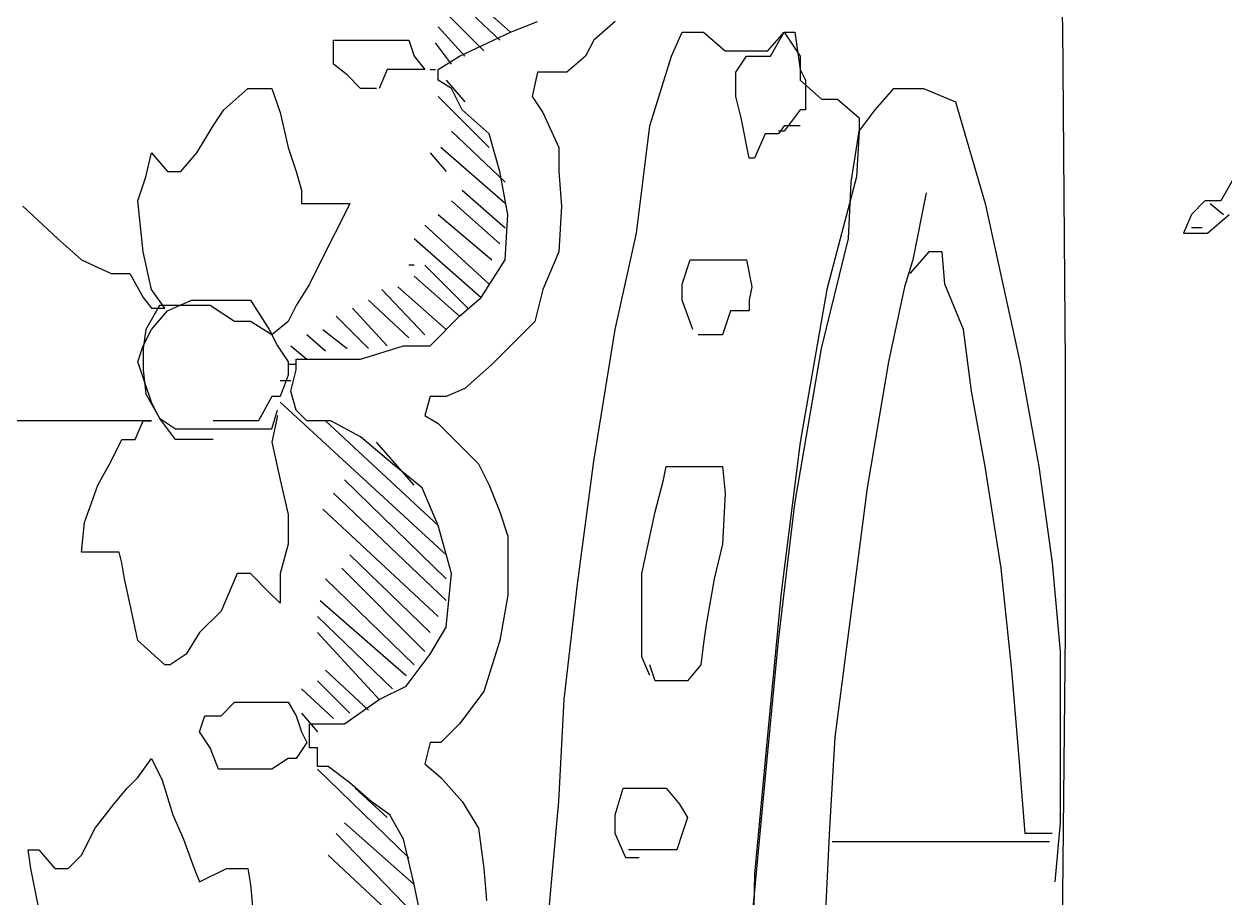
# Model space of a CAD drawing. Extents: x 730354 to 731930, y 4378581 to 4379608.
# Drawn here: x 730381.105 to 730385.585, y 4379442.97 to 4379446.23 of the extents above; entities that cross this region are included whole.
import ezdxf

# ---------------------------------------------------------------- set-up
doc = ezdxf.new("R2010")
doc.units = 0
doc.header["$MEASUREMENT"] = 0
doc.layers.get('0').update_dxf_attribs({"linetype": 'CONTINUOUS'})

msp = doc.modelspace()

# ---------------------------------------------------------------- linework, layer by layer
at = {"color": 7, "linetype": 'CONTINUOUS'}
for p, q in [((730384.98, 4379446.22), (730384.95, 4379447.31)), ((730384.98, 4379446.22), (730384.95, 4379447.31)), ((730382.92, 4379446.2), (730382.74, 4379446.36)), ((730382.92, 4379446.2), (730382.74, 4379446.36)), ((730382.71, 4379446.33), (730382.88, 4379446.17)), ((730382.71, 4379446.33), (730382.88, 4379446.17)), ((730382.82, 4379446.13), (730382.68, 4379446.27)), ((730382.82, 4379446.13), (730382.68, 4379446.27)), ((730382.92, 4379446.2), (730383.02, 4379446.24)), ((730382.92, 4379446.2), (730383.02, 4379446.24)), ((730383.31, 4379446.24), (730383.23, 4379446.17)), ((730383.31, 4379446.24), (730383.23, 4379446.17)), ((730382.65, 4379446.22), (730382.75, 4379446.11)), ((730382.65, 4379446.22), (730382.75, 4379446.11)), ((730382.73, 4379446.11), (730382.92, 4379446.2)), ((730382.73, 4379446.11), (730382.92, 4379446.2)), ((730383.52, 4379446.11), (730383.56, 4379446.2)), ((730383.52, 4379446.11), (730383.56, 4379446.2)), ((730383.56, 4379446.2), (730383.59, 4379446.2)), ((730383.56, 4379446.2), (730383.59, 4379446.2)), ((730383.59, 4379446.2), (730383.64, 4379446.2)), ((730383.59, 4379446.2), (730383.64, 4379446.2)), ((730383.64, 4379446.2), (730383.72, 4379446.13)), ((730383.64, 4379446.2), (730383.72, 4379446.13)), ((730383.88, 4379446.13), (730383.94, 4379446.2)), ((730383.88, 4379446.13), (730383.94, 4379446.2)), ((730383.89, 4379446.11), (730383.94, 4379446.2)), ((730383.89, 4379446.11), (730383.94, 4379446.2)), ((730383.94, 4379446.2), (730384, 4379446.11)), ((730383.94, 4379446.2), (730383.98, 4379446.2)), ((730383.94, 4379446.2), (730384, 4379446.11)), ((730383.94, 4379446.2), (730383.98, 4379446.2)), ((730383.98, 4379446.2), (730384, 4379446.06)), ((730383.98, 4379446.2), (730384, 4379446.06)), ((730384.99, 4379444.96), (730384.98, 4379446.22)), ((730384.99, 4379444.96), (730384.98, 4379446.22)), ((730382.26, 4379446.08), (730382.26, 4379446.17)), ((730382.26, 4379446.17), (730382.3, 4379446.17)), ((730382.26, 4379446.08), (730382.26, 4379446.17)), ((730382.26, 4379446.17), (730382.3, 4379446.17)), ((730382.3, 4379446.17), (730382.36, 4379446.17)), ((730382.3, 4379446.17), (730382.36, 4379446.17)), ((730382.36, 4379446.17), (730382.42, 4379446.17)), ((730382.36, 4379446.17), (730382.42, 4379446.17)), ((730382.42, 4379446.17), (730382.48, 4379446.17)), ((730382.42, 4379446.17), (730382.48, 4379446.17)), ((730382.48, 4379446.17), (730382.54, 4379446.17)), ((730382.48, 4379446.17), (730382.54, 4379446.17)), ((730382.54, 4379446.17), (730382.56, 4379446.11)), ((730382.54, 4379446.17), (730382.56, 4379446.11)), ((730382.7, 4379446.08), (730382.64, 4379446.16)), ((730382.7, 4379446.08), (730382.64, 4379446.16)), ((730383.23, 4379446.17), (730383.2, 4379446.11)), ((730383.23, 4379446.17), (730383.2, 4379446.11)), ((730382.56, 4379446.11), (730382.6, 4379446.06)), ((730382.56, 4379446.11), (730382.6, 4379446.06)), ((730382.65, 4379446.06), (730382.73, 4379446.11)), ((730382.65, 4379446.06), (730382.73, 4379446.11)), ((730383.2, 4379446.11), (730383.13, 4379446.05)), ((730383.2, 4379446.11), (730383.13, 4379446.05)), ((730383.44, 4379445.85), (730383.52, 4379446.11)), ((730383.44, 4379445.85), (730383.52, 4379446.11)), ((730383.72, 4379446.13), (730383.76, 4379446.13)), ((730383.72, 4379446.13), (730383.76, 4379446.13)), ((730383.76, 4379446.13), (730383.83, 4379446.13)), ((730383.76, 4379446.13), (730383.83, 4379446.13)), ((730383.76, 4379446.05), (730383.8, 4379446.11)), ((730383.76, 4379446.05), (730383.8, 4379446.11)), ((730383.8, 4379446.11), (730383.84, 4379446.11)), ((730383.8, 4379446.11), (730383.84, 4379446.11)), ((730383.83, 4379446.13), (730383.88, 4379446.13)), ((730383.83, 4379446.13), (730383.88, 4379446.13)), ((730383.84, 4379446.11), (730383.89, 4379446.11)), ((730383.84, 4379446.11), (730383.89, 4379446.11)), ((730384, 4379446.11), (730384, 4379446.02)), ((730384, 4379446.11), (730384, 4379446.02)), ((730382.31, 4379446.04), (730382.26, 4379446.08)), ((730382.31, 4379446.04), (730382.26, 4379446.08)), ((730382.46, 4379446.06), (730382.43, 4379445.99)), ((730382.46, 4379446.06), (730382.43, 4379445.99)), ((730382.53, 4379446.06), (730382.46, 4379446.06)), ((730382.53, 4379446.06), (730382.46, 4379446.06)), ((730382.56, 4379446.06), (730382.53, 4379446.06)), ((730382.56, 4379446.06), (730382.53, 4379446.06)), ((730382.6, 4379446.06), (730382.56, 4379446.06)), ((730382.6, 4379446.06), (730382.56, 4379446.06)), ((730382.62, 4379446.06), (730382.64, 4379446.06)), ((730382.62, 4379446.06), (730382.64, 4379446.06)), ((730382.65, 4379446.02), (730382.65, 4379446.06)), ((730382.65, 4379446.02), (730382.65, 4379446.06)), ((730383.02, 4379446.05), (730383, 4379445.96)), ((730383.02, 4379446.05), (730383, 4379445.96)), ((730383.06, 4379446.05), (730383.02, 4379446.05)), ((730383.06, 4379446.05), (730383.02, 4379446.05)), ((730383.13, 4379446.05), (730383.06, 4379446.05)), ((730383.13, 4379446.05), (730383.06, 4379446.05)), ((730383.76, 4379445.96), (730383.76, 4379446.05)), ((730383.76, 4379445.96), (730383.76, 4379446.05)), ((730384, 4379446.06), (730384.02, 4379446.02)), ((730384, 4379446.06), (730384.02, 4379446.02)), ((730382.36, 4379445.99), (730382.31, 4379446.04)), ((730382.36, 4379445.99), (730382.31, 4379446.04)), ((730382.7, 4379445.99), (730382.65, 4379446.02)), ((730382.7, 4379445.99), (730382.65, 4379446.02)), ((730382.68, 4379446.02), (730382.75, 4379445.94)), ((730382.68, 4379446.02), (730382.75, 4379445.94)), ((730384, 4379446.02), (730384.08, 4379445.95)), ((730384, 4379446.02), (730384.08, 4379445.95)), ((730384.02, 4379446.02), (730384.02, 4379445.96)), ((730384.02, 4379446.02), (730384.02, 4379445.96)), ((730381.85, 4379445.91), (730381.94, 4379445.99)), ((730381.85, 4379445.91), (730381.94, 4379445.99)), ((730381.94, 4379445.99), (730382, 4379445.99)), ((730381.94, 4379445.99), (730382, 4379445.99)), ((730382, 4379445.99), (730382.03, 4379445.99)), ((730382, 4379445.99), (730382.03, 4379445.99)), ((730382.03, 4379445.99), (730382.06, 4379445.9)), ((730382.03, 4379445.99), (730382.06, 4379445.9)), ((730382.42, 4379445.99), (730382.36, 4379445.99)), ((730382.42, 4379445.99), (730382.36, 4379445.99)), ((730382.84, 4379445.77), (730382.65, 4379445.96)), ((730382.84, 4379445.77), (730382.65, 4379445.96)), ((730382.74, 4379445.91), (730382.7, 4379445.99)), ((730382.74, 4379445.91), (730382.7, 4379445.99)), ((730383, 4379445.96), (730383.04, 4379445.9)), ((730383, 4379445.96), (730383.04, 4379445.9)), ((730383.78, 4379445.88), (730383.76, 4379445.96)), ((730383.78, 4379445.88), (730383.76, 4379445.96)), ((730384.02, 4379445.96), (730384.02, 4379445.91)), ((730384.02, 4379445.96), (730384.02, 4379445.91)), ((730384.28, 4379445.91), (730384.35, 4379445.99)), ((730384.28, 4379445.91), (730384.35, 4379445.99)), ((730384.35, 4379445.99), (730384.46, 4379445.99)), ((730384.35, 4379445.99), (730384.46, 4379445.99)), ((730384.46, 4379445.99), (730384.58, 4379445.94)), ((730384.46, 4379445.99), (730384.58, 4379445.94)), ((730381.81, 4379445.85), (730381.85, 4379445.91)), ((730381.81, 4379445.85), (730381.85, 4379445.91)), ((730382.84, 4379445.82), (730382.74, 4379445.91)), ((730382.84, 4379445.82), (730382.74, 4379445.91)), ((730384, 4379445.91), (730383.94, 4379445.83)), ((730384, 4379445.91), (730383.94, 4379445.83)), ((730384.02, 4379445.91), (730384, 4379445.91)), ((730384.02, 4379445.91), (730384, 4379445.91)), ((730384.08, 4379445.95), (730384.14, 4379445.95)), ((730384.08, 4379445.95), (730384.14, 4379445.95)), ((730384.14, 4379445.95), (730384.22, 4379445.88)), ((730384.14, 4379445.95), (730384.22, 4379445.88)), ((730384.22, 4379445.83), (730384.28, 4379445.91)), ((730384.22, 4379445.83), (730384.28, 4379445.91)), ((730384.58, 4379445.94), (730384.69, 4379445.56)), ((730384.58, 4379445.94), (730384.69, 4379445.56)), ((730382.06, 4379445.9), (730382.09, 4379445.77)), ((730382.06, 4379445.9), (730382.09, 4379445.77)), ((730383.04, 4379445.9), (730383.1, 4379445.77)), ((730383.04, 4379445.9), (730383.1, 4379445.77)), ((730383.81, 4379445.73), (730383.78, 4379445.88)), ((730383.81, 4379445.73), (730383.78, 4379445.88)), ((730384.22, 4379445.88), (730384.22, 4379445.83)), ((730384.22, 4379445.88), (730384.22, 4379445.83)), ((730381.75, 4379445.75), (730381.81, 4379445.85)), ((730381.75, 4379445.75), (730381.81, 4379445.85)), ((730382.7, 4379445.83), (730382.9, 4379445.64)), ((730382.7, 4379445.83), (730382.9, 4379445.64)), ((730382.88, 4379445.68), (730382.84, 4379445.82)), ((730382.88, 4379445.68), (730382.84, 4379445.82)), ((730383.39, 4379445.45), (730383.44, 4379445.85)), ((730383.39, 4379445.45), (730383.44, 4379445.85)), ((730383.87, 4379445.82), (730383.83, 4379445.73)), ((730383.87, 4379445.82), (730383.83, 4379445.73)), ((730383.92, 4379445.82), (730383.87, 4379445.82)), ((730383.92, 4379445.82), (730383.87, 4379445.82)), ((730383.94, 4379445.85), (730383.92, 4379445.82)), ((730383.94, 4379445.85), (730383.92, 4379445.82)), ((730383.94, 4379445.83), (730383.92, 4379445.83)), ((730383.94, 4379445.83), (730383.92, 4379445.83)), ((730384, 4379445.85), (730383.94, 4379445.85)), ((730384, 4379445.85), (730383.94, 4379445.85)), ((730384.19, 4379445.64), (730384.22, 4379445.83)), ((730384.19, 4379445.64), (730384.22, 4379445.83)), ((730384.22, 4379445.83), (730384.21, 4379445.66)), ((730384.22, 4379445.83), (730384.21, 4379445.66)), ((730381.56, 4379445.66), (730381.58, 4379445.75)), ((730381.56, 4379445.66), (730381.58, 4379445.75)), ((730381.58, 4379445.75), (730381.64, 4379445.68)), ((730381.58, 4379445.75), (730381.64, 4379445.68)), ((730381.69, 4379445.68), (730381.75, 4379445.75)), ((730381.69, 4379445.68), (730381.75, 4379445.75)), ((730382.09, 4379445.77), (730382.12, 4379445.68)), ((730382.09, 4379445.77), (730382.12, 4379445.68)), ((730382.62, 4379445.75), (730382.68, 4379445.68)), ((730382.62, 4379445.75), (730382.68, 4379445.68)), ((730382.9, 4379445.56), (730382.66, 4379445.77)), ((730382.9, 4379445.56), (730382.66, 4379445.77)), ((730383.1, 4379445.77), (730383.1, 4379445.68)), ((730383.1, 4379445.77), (730383.1, 4379445.68)), ((730383.83, 4379445.73), (730383.81, 4379445.73)), ((730383.83, 4379445.73), (730383.81, 4379445.73)), ((730381.53, 4379445.57), (730381.56, 4379445.66)), ((730381.53, 4379445.57), (730381.56, 4379445.66)), ((730381.64, 4379445.68), (730381.69, 4379445.68)), ((730381.64, 4379445.68), (730381.69, 4379445.68)), ((730382.12, 4379445.68), (730382.14, 4379445.61)), ((730382.12, 4379445.68), (730382.14, 4379445.61)), ((730382.91, 4379445.52), (730382.88, 4379445.68)), ((730382.91, 4379445.52), (730382.88, 4379445.68)), ((730383.1, 4379445.68), (730383.11, 4379445.55)), ((730383.1, 4379445.68), (730383.11, 4379445.55)), ((730384.21, 4379445.66), (730384.1, 4379445.24)), ((730384.21, 4379445.66), (730384.1, 4379445.24)), ((730384.18, 4379445.43), (730384.19, 4379445.64)), ((730384.18, 4379445.43), (730384.19, 4379445.64)), ((730385.62, 4379445.66), (730385.57, 4379445.57)), ((730385.62, 4379445.66), (730385.57, 4379445.57)), ((730382.14, 4379445.61), (730382.14, 4379445.56)), ((730382.14, 4379445.61), (730382.14, 4379445.56)), ((730382.74, 4379445.61), (730382.9, 4379445.47)), ((730382.74, 4379445.61), (730382.9, 4379445.47)), ((730384.47, 4379445.6), (730384.42, 4379445.35)), ((730384.47, 4379445.6), (730384.42, 4379445.35)), ((730381.1, 4379445.55), (730381.23, 4379445.43)), ((730381.1, 4379445.55), (730381.23, 4379445.43)), ((730381.55, 4379445.38), (730381.53, 4379445.57)), ((730381.55, 4379445.38), (730381.53, 4379445.57)), ((730382.14, 4379445.56), (730382.24, 4379445.56)), ((730382.14, 4379445.56), (730382.24, 4379445.56)), ((730382.24, 4379445.56), (730382.32, 4379445.56)), ((730382.24, 4379445.56), (730382.32, 4379445.56)), ((730382.32, 4379445.56), (730382.3, 4379445.52)), ((730382.32, 4379445.56), (730382.3, 4379445.52)), ((730382.88, 4379445.41), (730382.7, 4379445.57)), ((730382.88, 4379445.41), (730382.7, 4379445.57)), ((730383.11, 4379445.55), (730383.1, 4379445.38)), ((730383.11, 4379445.55), (730383.1, 4379445.38)), ((730384.69, 4379445.56), (730384.82, 4379444.97)), ((730384.69, 4379445.56), (730384.82, 4379444.97)), ((730385.51, 4379445.57), (730385.46, 4379445.52)), ((730385.51, 4379445.57), (730385.46, 4379445.52)), ((730385.57, 4379445.57), (730385.51, 4379445.57)), ((730385.57, 4379445.57), (730385.51, 4379445.57)), ((730385.53, 4379445.56), (730385.58, 4379445.52)), ((730385.53, 4379445.56), (730385.58, 4379445.52)), ((730382.3, 4379445.52), (730382.23, 4379445.38)), ((730382.3, 4379445.52), (730382.23, 4379445.38)), ((730382.65, 4379445.52), (730382.85, 4379445.35)), ((730382.65, 4379445.52), (730382.85, 4379445.35)), ((730382.9, 4379445.35), (730382.91, 4379445.52)), ((730382.9, 4379445.35), (730382.91, 4379445.52)), ((730385.46, 4379445.52), (730385.43, 4379445.45)), ((730385.46, 4379445.52), (730385.43, 4379445.45)), ((730385.52, 4379445.45), (730385.6, 4379445.52)), ((730385.52, 4379445.45), (730385.6, 4379445.52)), ((730382.84, 4379445.26), (730382.6, 4379445.48)), ((730382.84, 4379445.26), (730382.6, 4379445.48)), ((730385.5, 4379445.47), (730385.46, 4379445.47)), ((730385.5, 4379445.47), (730385.46, 4379445.47)), ((730381.23, 4379445.43), (730381.32, 4379445.35)), ((730381.23, 4379445.43), (730381.32, 4379445.35)), ((730382.56, 4379445.43), (730382.81, 4379445.21)), ((730382.56, 4379445.43), (730382.81, 4379445.21)), ((730383.31, 4379445.09), (730383.39, 4379445.45)), ((730383.31, 4379445.09), (730383.39, 4379445.45)), ((730384.08, 4379445.02), (730384.18, 4379445.43)), ((730384.08, 4379445.02), (730384.18, 4379445.43)), ((730385.43, 4379445.45), (730385.52, 4379445.45)), ((730385.43, 4379445.45), (730385.52, 4379445.45)), ((730381.58, 4379445.24), (730381.55, 4379445.38)), ((730381.58, 4379445.24), (730381.55, 4379445.38)), ((730382.23, 4379445.38), (730382.17, 4379445.26)), ((730382.23, 4379445.38), (730382.17, 4379445.26)), ((730383.1, 4379445.38), (730383.04, 4379445.24)), ((730383.1, 4379445.38), (730383.04, 4379445.24)), ((730384.48, 4379445.38), (730384.41, 4379445.3)), ((730384.48, 4379445.38), (730384.41, 4379445.3)), ((730384.53, 4379445.38), (730384.48, 4379445.38)), ((730384.53, 4379445.38), (730384.48, 4379445.38)), ((730384.54, 4379445.26), (730384.53, 4379445.38)), ((730384.54, 4379445.26), (730384.53, 4379445.38)), ((730381.32, 4379445.35), (730381.43, 4379445.3)), ((730381.32, 4379445.35), (730381.43, 4379445.3)), ((730382.56, 4379445.33), (730382.54, 4379445.33)), ((730382.56, 4379445.33), (730382.54, 4379445.33)), ((730382.76, 4379445.17), (730382.6, 4379445.33)), ((730382.76, 4379445.17), (730382.6, 4379445.33)), ((730382.81, 4379445.21), (730382.9, 4379445.35)), ((730382.81, 4379445.21), (730382.9, 4379445.35)), ((730383.56, 4379445.26), (730383.59, 4379445.35)), ((730383.56, 4379445.26), (730383.59, 4379445.35)), ((730383.59, 4379445.35), (730383.67, 4379445.35)), ((730383.59, 4379445.35), (730383.67, 4379445.35)), ((730383.67, 4379445.35), (730383.74, 4379445.35)), ((730383.67, 4379445.35), (730383.74, 4379445.35)), ((730383.74, 4379445.35), (730383.8, 4379445.35)), ((730383.74, 4379445.35), (730383.8, 4379445.35)), ((730383.8, 4379445.35), (730383.82, 4379445.25)), ((730383.8, 4379445.35), (730383.82, 4379445.25)), ((730384.42, 4379445.35), (730384.39, 4379445.25)), ((730384.42, 4379445.35), (730384.39, 4379445.25)), ((730381.43, 4379445.3), (730381.5, 4379445.3)), ((730381.43, 4379445.3), (730381.5, 4379445.3)), ((730381.5, 4379445.3), (730381.55, 4379445.21)), ((730381.5, 4379445.3), (730381.55, 4379445.21)), ((730382.56, 4379445.29), (730382.73, 4379445.14)), ((730382.56, 4379445.29), (730382.73, 4379445.14)), ((730381.63, 4379445.17), (730381.58, 4379445.24)), ((730381.63, 4379445.17), (730381.58, 4379445.24)), ((730382.17, 4379445.26), (730382.12, 4379445.18)), ((730382.17, 4379445.26), (730382.12, 4379445.18)), ((730382.44, 4379445.24), (730382.6, 4379445.07)), ((730382.44, 4379445.24), (730382.6, 4379445.07)), ((730382.68, 4379445.09), (730382.5, 4379445.25)), ((730382.68, 4379445.09), (730382.5, 4379445.25)), ((730383.04, 4379445.24), (730383.01, 4379445.12)), ((730383.04, 4379445.24), (730383.01, 4379445.12)), ((730383.56, 4379445.2), (730383.56, 4379445.26)), ((730383.56, 4379445.2), (730383.56, 4379445.26)), ((730383.82, 4379445.25), (730383.81, 4379445.2)), ((730383.82, 4379445.25), (730383.81, 4379445.2)), ((730384.1, 4379445.24), (730384, 4379444.67)), ((730384.1, 4379445.24), (730384, 4379444.67)), ((730384.39, 4379445.25), (730384.33, 4379444.97)), ((730384.39, 4379445.25), (730384.33, 4379444.97)), ((730384.61, 4379445.09), (730384.54, 4379445.26)), ((730384.61, 4379445.09), (730384.54, 4379445.26)), ((730381.55, 4379445.21), (730381.58, 4379445.17)), ((730381.55, 4379445.21), (730381.58, 4379445.17)), ((730381.64, 4379445.16), (730381.73, 4379445.2)), ((730381.64, 4379445.16), (730381.73, 4379445.2)), ((730381.73, 4379445.2), (730381.81, 4379445.2)), ((730381.73, 4379445.2), (730381.81, 4379445.2)), ((730381.81, 4379445.2), (730381.89, 4379445.2)), ((730381.81, 4379445.2), (730381.89, 4379445.2)), ((730381.89, 4379445.2), (730381.95, 4379445.2)), ((730381.89, 4379445.2), (730381.95, 4379445.2)), ((730381.95, 4379445.2), (730382.02, 4379445.09)), ((730381.95, 4379445.2), (730382.02, 4379445.09)), ((730382.54, 4379445.06), (730382.39, 4379445.2)), ((730382.54, 4379445.06), (730382.39, 4379445.2)), ((730382.73, 4379445.14), (730382.81, 4379445.21)), ((730382.73, 4379445.14), (730382.81, 4379445.21)), ((730383.6, 4379445.09), (730383.56, 4379445.2)), ((730383.6, 4379445.09), (730383.56, 4379445.2)), ((730383.81, 4379445.2), (730383.81, 4379445.16)), ((730383.81, 4379445.2), (730383.81, 4379445.16)), ((730381.61, 4379445.18), (730381.56, 4379445.09)), ((730381.61, 4379445.18), (730381.56, 4379445.09)), ((730381.58, 4379445.17), (730381.63, 4379445.17)), ((730381.58, 4379445.17), (730381.63, 4379445.17)), ((730381.58, 4379445.09), (730381.64, 4379445.16)), ((730381.58, 4379445.09), (730381.64, 4379445.16)), ((730381.67, 4379445.18), (730381.61, 4379445.18)), ((730381.67, 4379445.18), (730381.61, 4379445.18)), ((730381.8, 4379445.18), (730381.67, 4379445.18)), ((730381.8, 4379445.18), (730381.67, 4379445.18)), ((730381.89, 4379445.12), (730381.8, 4379445.18)), ((730381.89, 4379445.12), (730381.8, 4379445.18)), ((730382.12, 4379445.18), (730382.09, 4379445.12)), ((730382.12, 4379445.18), (730382.09, 4379445.12)), ((730382.33, 4379445.17), (730382.46, 4379445.03)), ((730382.33, 4379445.17), (730382.46, 4379445.03)), ((730383.74, 4379445.16), (730383.71, 4379445.07)), ((730383.74, 4379445.16), (730383.71, 4379445.07)), ((730383.8, 4379445.16), (730383.74, 4379445.16)), ((730383.8, 4379445.16), (730383.74, 4379445.16)), ((730383.81, 4379445.16), (730383.8, 4379445.16)), ((730383.81, 4379445.16), (730383.8, 4379445.16)), ((730381.95, 4379445.12), (730381.89, 4379445.12)), ((730381.95, 4379445.12), (730381.89, 4379445.12)), ((730382.03, 4379445.07), (730381.95, 4379445.12)), ((730382.03, 4379445.07), (730381.95, 4379445.12)), ((730382.09, 4379445.12), (730382.03, 4379445.07)), ((730382.09, 4379445.12), (730382.03, 4379445.07)), ((730382.39, 4379445.02), (730382.27, 4379445.14)), ((730382.39, 4379445.02), (730382.27, 4379445.14)), ((730382.62, 4379445.03), (730382.73, 4379445.14)), ((730382.62, 4379445.03), (730382.73, 4379445.14)), ((730383.01, 4379445.12), (730382.92, 4379445.03)), ((730383.01, 4379445.12), (730382.92, 4379445.03)), ((730381.56, 4379445.09), (730381.55, 4379445.02)), ((730381.55, 4379445.03), (730381.58, 4379445.09)), ((730381.56, 4379445.09), (730381.55, 4379445.02)), ((730381.55, 4379445.03), (730381.58, 4379445.09)), ((730382.02, 4379445.09), (730382.05, 4379445.03)), ((730382.02, 4379445.09), (730382.05, 4379445.03)), ((730382.23, 4379445.01), (730382.16, 4379445.07)), ((730382.23, 4379445.01), (730382.16, 4379445.07)), ((730382.22, 4379445.09), (730382.31, 4379445.02)), ((730382.22, 4379445.09), (730382.31, 4379445.02)), ((730383.23, 4379444.6), (730383.31, 4379445.09)), ((730383.23, 4379444.6), (730383.31, 4379445.09)), ((730383.65, 4379445.07), (730383.62, 4379445.07)), ((730383.65, 4379445.07), (730383.62, 4379445.07)), ((730383.71, 4379445.07), (730383.65, 4379445.07)), ((730383.71, 4379445.07), (730383.65, 4379445.07)), ((730384.64, 4379444.86), (730384.61, 4379445.09)), ((730384.64, 4379444.86), (730384.61, 4379445.09)), ((730381.53, 4379444.97), (730381.55, 4379445.03)), ((730381.53, 4379444.97), (730381.55, 4379445.03)), ((730381.55, 4379445.02), (730381.55, 4379444.94)), ((730381.55, 4379445.02), (730381.55, 4379444.94)), ((730382.05, 4379445.03), (730382.09, 4379444.97)), ((730382.05, 4379445.03), (730382.09, 4379444.97)), ((730382.1, 4379445.03), (730382.16, 4379444.98)), ((730382.1, 4379445.03), (730382.16, 4379444.98)), ((730382.36, 4379444.98), (730382.52, 4379445.03)), ((730382.36, 4379444.98), (730382.52, 4379445.03)), ((730382.52, 4379445.03), (730382.62, 4379445.03)), ((730382.52, 4379445.03), (730382.62, 4379445.03)), ((730382.92, 4379445.03), (730382.85, 4379444.96)), ((730382.92, 4379445.03), (730382.85, 4379444.96)), ((730383.98, 4379444.44), (730384.08, 4379445.02)), ((730383.98, 4379444.44), (730384.08, 4379445.02)), ((730381.58, 4379444.82), (730381.53, 4379444.97)), ((730381.58, 4379444.82), (730381.53, 4379444.97)), ((730382.09, 4379444.97), (730382.09, 4379444.92)), ((730382.09, 4379444.97), (730382.09, 4379444.92)), ((730382.12, 4379444.94), (730382.12, 4379444.98)), ((730382.12, 4379444.98), (730382.17, 4379444.98)), ((730382.12, 4379444.94), (730382.12, 4379444.98)), ((730382.12, 4379444.98), (730382.17, 4379444.98)), ((730382.17, 4379444.98), (730382.36, 4379444.98)), ((730382.17, 4379444.98), (730382.36, 4379444.98)), ((730384.33, 4379444.97), (730384.25, 4379444.5)), ((730384.33, 4379444.97), (730384.25, 4379444.5)), ((730384.82, 4379444.97), (730384.89, 4379444.58)), ((730384.82, 4379444.97), (730384.89, 4379444.58)), ((730381.55, 4379444.94), (730381.56, 4379444.85)), ((730381.55, 4379444.94), (730381.56, 4379444.85)), ((730382.12, 4379444.96), (730382.09, 4379444.96)), ((730382.12, 4379444.96), (730382.09, 4379444.96)), ((730382.1, 4379444.86), (730382.12, 4379444.94)), ((730382.1, 4379444.86), (730382.12, 4379444.94)), ((730382.85, 4379444.96), (730382.75, 4379444.87)), ((730382.85, 4379444.96), (730382.75, 4379444.87)), ((730384.99, 4379443.96), (730384.99, 4379444.96)), ((730384.99, 4379443.96), (730384.99, 4379444.96)), ((730382.09, 4379444.92), (730382.06, 4379444.84)), ((730382.09, 4379444.92), (730382.06, 4379444.84)), ((730382.06, 4379444.9), (730382.1, 4379444.9)), ((730382.06, 4379444.9), (730382.1, 4379444.9)), ((730381.56, 4379444.85), (730381.61, 4379444.76)), ((730381.56, 4379444.85), (730381.61, 4379444.76)), ((730382.03, 4379444.84), (730381.98, 4379444.75)), ((730382.03, 4379444.84), (730381.98, 4379444.75)), ((730382.06, 4379444.84), (730382.03, 4379444.84)), ((730382.06, 4379444.84), (730382.03, 4379444.84)), ((730382.12, 4379444.79), (730382.1, 4379444.86)), ((730382.12, 4379444.79), (730382.1, 4379444.86)), ((730382.62, 4379444.84), (730382.6, 4379444.77)), ((730382.62, 4379444.84), (730382.6, 4379444.77)), ((730382.68, 4379444.84), (730382.62, 4379444.84)), ((730382.68, 4379444.84), (730382.62, 4379444.84)), ((730382.75, 4379444.87), (730382.68, 4379444.84)), ((730382.75, 4379444.87), (730382.68, 4379444.84)), ((730384.69, 4379444.58), (730384.64, 4379444.86)), ((730384.69, 4379444.58), (730384.64, 4379444.86)), ((730381.61, 4379444.76), (730381.58, 4379444.82)), ((730381.61, 4379444.76), (730381.58, 4379444.82)), ((730382.03, 4379444.72), (730382.05, 4379444.79)), ((730382.03, 4379444.72), (730382.05, 4379444.79)), ((730382.68, 4379444.25), (730382.06, 4379444.82)), ((730382.68, 4379444.25), (730382.06, 4379444.82)), ((730382.16, 4379444.75), (730382.12, 4379444.79)), ((730382.16, 4379444.75), (730382.12, 4379444.79)), ((730381.3, 4379444.75), (730381.07, 4379444.75)), ((730381.3, 4379444.75), (730381.07, 4379444.75)), ((730381.4, 4379444.75), (730381.3, 4379444.75)), ((730381.4, 4379444.75), (730381.3, 4379444.75)), ((730381.5, 4379444.75), (730381.4, 4379444.75)), ((730381.5, 4379444.75), (730381.4, 4379444.75)), ((730381.58, 4379444.75), (730381.5, 4379444.75)), ((730381.58, 4379444.75), (730381.5, 4379444.75)), ((730381.52, 4379444.68), (730381.55, 4379444.75)), ((730381.52, 4379444.68), (730381.55, 4379444.75)), ((730381.55, 4379444.75), (730381.58, 4379444.75)), ((730381.55, 4379444.75), (730381.58, 4379444.75)), ((730381.61, 4379444.76), (730381.67, 4379444.72)), ((730381.67, 4379444.68), (730381.61, 4379444.76)), ((730381.61, 4379444.76), (730381.67, 4379444.72)), ((730381.67, 4379444.68), (730381.61, 4379444.76)), ((730381.86, 4379444.75), (730381.81, 4379444.75)), ((730381.86, 4379444.75), (730381.81, 4379444.75)), ((730381.89, 4379444.75), (730381.86, 4379444.75)), ((730381.89, 4379444.75), (730381.86, 4379444.75)), ((730381.94, 4379444.75), (730381.89, 4379444.75)), ((730381.94, 4379444.75), (730381.89, 4379444.75)), ((730381.98, 4379444.75), (730381.94, 4379444.75)), ((730381.98, 4379444.75), (730381.94, 4379444.75)), ((730382.05, 4379444.77), (730382.03, 4379444.67)), ((730382.05, 4379444.77), (730382.03, 4379444.67)), ((730382.25, 4379444.75), (730382.16, 4379444.75)), ((730382.25, 4379444.75), (730382.16, 4379444.75)), ((730382.23, 4379444.75), (730382.65, 4379444.36)), ((730382.23, 4379444.75), (730382.65, 4379444.36)), ((730382.36, 4379444.69), (730382.25, 4379444.75)), ((730382.36, 4379444.69), (730382.25, 4379444.75)), ((730382.6, 4379444.77), (730382.65, 4379444.74)), ((730382.6, 4379444.77), (730382.65, 4379444.74)), ((730381.67, 4379444.72), (730381.76, 4379444.72)), ((730381.67, 4379444.72), (730381.76, 4379444.72)), ((730381.76, 4379444.72), (730381.85, 4379444.72)), ((730381.76, 4379444.72), (730381.85, 4379444.72)), ((730381.85, 4379444.72), (730381.97, 4379444.72)), ((730381.85, 4379444.72), (730381.97, 4379444.72)), ((730381.97, 4379444.72), (730382.03, 4379444.72)), ((730381.97, 4379444.72), (730382.03, 4379444.72)), ((730382.65, 4379444.74), (730382.71, 4379444.68)), ((730382.65, 4379444.74), (730382.71, 4379444.68)), ((730381.43, 4379444.6), (730381.47, 4379444.68)), ((730381.43, 4379444.6), (730381.47, 4379444.68)), ((730381.47, 4379444.68), (730381.52, 4379444.68)), ((730381.47, 4379444.68), (730381.52, 4379444.68)), ((730381.75, 4379444.68), (730381.67, 4379444.68)), ((730381.75, 4379444.68), (730381.67, 4379444.68)), ((730381.81, 4379444.68), (730381.75, 4379444.68)), ((730381.81, 4379444.68), (730381.75, 4379444.68)), ((730382.03, 4379444.67), (730382.06, 4379444.53)), ((730382.03, 4379444.67), (730382.06, 4379444.53)), ((730382.48, 4379444.59), (730382.36, 4379444.69)), ((730382.48, 4379444.59), (730382.36, 4379444.69)), ((730382.56, 4379444.51), (730382.42, 4379444.67)), ((730382.56, 4379444.51), (730382.42, 4379444.67)), ((730382.71, 4379444.68), (730382.8, 4379444.59)), ((730382.71, 4379444.68), (730382.8, 4379444.59)), ((730384, 4379444.67), (730383.93, 4379444.11)), ((730384, 4379444.67), (730383.93, 4379444.11)), ((730381.38, 4379444.51), (730381.43, 4379444.6)), ((730381.38, 4379444.51), (730381.43, 4379444.6)), ((730382.59, 4379444.5), (730382.48, 4379444.59)), ((730382.59, 4379444.5), (730382.48, 4379444.59)), ((730382.8, 4379444.59), (730382.84, 4379444.51)), ((730382.8, 4379444.59), (730382.84, 4379444.51)), ((730383.17, 4379444.14), (730383.23, 4379444.6)), ((730383.17, 4379444.14), (730383.23, 4379444.6)), ((730383.49, 4379444.53), (730383.5, 4379444.58)), ((730383.49, 4379444.53), (730383.5, 4379444.58)), ((730383.5, 4379444.58), (730383.56, 4379444.58)), ((730383.5, 4379444.58), (730383.56, 4379444.58)), ((730383.56, 4379444.58), (730383.62, 4379444.58)), ((730383.56, 4379444.58), (730383.62, 4379444.58)), ((730383.62, 4379444.58), (730383.67, 4379444.58)), ((730383.62, 4379444.58), (730383.67, 4379444.58)), ((730383.67, 4379444.58), (730383.71, 4379444.58)), ((730383.67, 4379444.58), (730383.71, 4379444.58)), ((730383.71, 4379444.58), (730383.72, 4379444.48)), ((730383.71, 4379444.58), (730383.72, 4379444.48)), ((730384.75, 4379444.2), (730384.69, 4379444.58)), ((730384.75, 4379444.2), (730384.69, 4379444.58)), ((730384.89, 4379444.58), (730384.94, 4379444.22)), ((730384.89, 4379444.58), (730384.94, 4379444.22)), ((730382.06, 4379444.53), (730382.09, 4379444.4)), ((730382.06, 4379444.53), (730382.09, 4379444.4)), ((730382.3, 4379444.53), (730382.68, 4379444.16)), ((730382.3, 4379444.53), (730382.68, 4379444.16)), ((730383.46, 4379444.41), (730383.49, 4379444.53)), ((730383.46, 4379444.41), (730383.49, 4379444.53)), ((730381.33, 4379444.37), (730381.38, 4379444.51)), ((730381.33, 4379444.37), (730381.38, 4379444.51)), ((730382.68, 4379444.08), (730382.26, 4379444.48)), ((730382.68, 4379444.08), (730382.26, 4379444.48)), ((730382.65, 4379444.36), (730382.59, 4379444.5)), ((730382.65, 4379444.36), (730382.59, 4379444.5)), ((730382.84, 4379444.51), (730382.88, 4379444.41)), ((730382.84, 4379444.51), (730382.88, 4379444.41)), ((730383.72, 4379444.48), (730383.71, 4379444.29)), ((730383.72, 4379444.48), (730383.71, 4379444.29)), ((730384.25, 4379444.5), (730384.19, 4379444.04)), ((730384.25, 4379444.5), (730384.19, 4379444.04)), ((730383.92, 4379443.93), (730383.98, 4379444.44)), ((730383.92, 4379443.93), (730383.98, 4379444.44)), ((730382.09, 4379444.4), (730382.09, 4379444.29)), ((730382.09, 4379444.4), (730382.09, 4379444.29)), ((730382.22, 4379444.42), (730382.65, 4379444.02)), ((730382.22, 4379444.42), (730382.65, 4379444.02)), ((730382.88, 4379444.41), (730382.91, 4379444.32)), ((730382.88, 4379444.41), (730382.91, 4379444.32)), ((730383.41, 4379444.18), (730383.46, 4379444.41)), ((730383.41, 4379444.18), (730383.46, 4379444.41)), ((730381.32, 4379444.26), (730381.33, 4379444.37)), ((730381.32, 4379444.26), (730381.33, 4379444.37)), ((730382.7, 4379444.18), (730382.65, 4379444.36)), ((730382.7, 4379444.18), (730382.65, 4379444.36)), ((730382.91, 4379444.32), (730382.91, 4379444.22)), ((730382.91, 4379444.32), (730382.91, 4379444.22)), ((730381.41, 4379444.26), (730381.32, 4379444.26)), ((730381.41, 4379444.26), (730381.32, 4379444.26)), ((730381.46, 4379444.26), (730381.41, 4379444.26)), ((730381.46, 4379444.26), (730381.41, 4379444.26)), ((730381.47, 4379444.22), (730381.46, 4379444.26)), ((730381.47, 4379444.22), (730381.46, 4379444.26)), ((730382.09, 4379444.29), (730382.06, 4379444.18)), ((730382.09, 4379444.29), (730382.06, 4379444.18)), ((730382.62, 4379443.96), (730382.32, 4379444.25)), ((730382.62, 4379443.96), (730382.32, 4379444.25)), ((730383.71, 4379444.29), (730383.68, 4379444.16)), ((730383.71, 4379444.29), (730383.68, 4379444.16)), ((730381.48, 4379444.16), (730381.47, 4379444.22)), ((730381.48, 4379444.16), (730381.47, 4379444.22)), ((730382.91, 4379444.22), (730382.91, 4379444.1)), ((730382.91, 4379444.22), (730382.91, 4379444.1)), ((730384.94, 4379444.22), (730384.97, 4379443.89)), ((730384.94, 4379444.22), (730384.97, 4379443.89)), ((730381.5, 4379444.07), (730381.48, 4379444.16)), ((730381.5, 4379444.07), (730381.48, 4379444.16)), ((730381.9, 4379444.18), (730381.84, 4379444.04)), ((730381.9, 4379444.18), (730381.84, 4379444.04)), ((730381.95, 4379444.18), (730381.9, 4379444.18)), ((730381.95, 4379444.18), (730381.9, 4379444.18)), ((730382.02, 4379444.11), (730381.95, 4379444.18)), ((730382.02, 4379444.11), (730381.95, 4379444.18)), ((730382.06, 4379444.18), (730382.06, 4379444.14)), ((730382.06, 4379444.18), (730382.06, 4379444.14)), ((730382.56, 4379443.84), (730382.23, 4379444.16)), ((730382.56, 4379443.84), (730382.23, 4379444.16)), ((730382.29, 4379444.2), (730382.6, 4379443.89)), ((730382.29, 4379444.2), (730382.6, 4379443.89)), ((730382.68, 4379443.98), (730382.7, 4379444.18)), ((730382.68, 4379443.98), (730382.7, 4379444.18)), ((730383.41, 4379443.98), (730383.41, 4379444.18)), ((730383.41, 4379443.98), (730383.41, 4379444.18)), ((730383.68, 4379444.16), (730383.65, 4379443.99)), ((730383.68, 4379444.16), (730383.65, 4379443.99)), ((730384.79, 4379443.82), (730384.75, 4379444.2)), ((730384.79, 4379443.82), (730384.75, 4379444.2)), ((730382.06, 4379444.14), (730382.06, 4379444.07)), ((730382.06, 4379444.14), (730382.06, 4379444.07)), ((730383.12, 4379443.71), (730383.17, 4379444.14)), ((730383.12, 4379443.71), (730383.17, 4379444.14)), ((730382.06, 4379444.07), (730382.02, 4379444.11)), ((730382.06, 4379444.07), (730382.02, 4379444.11)), ((730382.21, 4379444.08), (730382.53, 4379443.8)), ((730382.21, 4379444.08), (730382.53, 4379443.8)), ((730382.91, 4379444.1), (730382.88, 4379443.93)), ((730382.91, 4379444.1), (730382.88, 4379443.93)), ((730383.93, 4379444.11), (730383.88, 4379443.59)), ((730383.93, 4379444.11), (730383.88, 4379443.59)), ((730381.53, 4379443.93), (730381.5, 4379444.07)), ((730381.53, 4379443.93), (730381.5, 4379444.07)), ((730381.84, 4379444.04), (730381.76, 4379443.96)), ((730381.84, 4379444.04), (730381.76, 4379443.96)), ((730384.19, 4379444.04), (730384.13, 4379443.57)), ((730384.19, 4379444.04), (730384.13, 4379443.57)), ((730382.48, 4379443.75), (730382.2, 4379444.02)), ((730382.48, 4379443.75), (730382.2, 4379444.02)), ((730383.65, 4379443.99), (730383.64, 4379443.92)), ((730383.65, 4379443.99), (730383.64, 4379443.92)), ((730381.76, 4379443.96), (730381.71, 4379443.88)), ((730381.76, 4379443.96), (730381.71, 4379443.88)), ((730382.2, 4379443.96), (730382.43, 4379443.71)), ((730382.2, 4379443.96), (730382.43, 4379443.71)), ((730382.62, 4379443.88), (730382.68, 4379443.98)), ((730382.62, 4379443.88), (730382.68, 4379443.98)), ((730383.41, 4379443.87), (730383.41, 4379443.98)), ((730383.41, 4379443.87), (730383.41, 4379443.98)), ((730384.98, 4379442.98), (730384.99, 4379443.96)), ((730384.98, 4379442.98), (730384.99, 4379443.96)), ((730381.63, 4379443.84), (730381.53, 4379443.93)), ((730381.63, 4379443.84), (730381.53, 4379443.93)), ((730382.88, 4379443.93), (730382.82, 4379443.74)), ((730382.88, 4379443.93), (730382.82, 4379443.74)), ((730383.64, 4379443.92), (730383.63, 4379443.84)), ((730383.64, 4379443.92), (730383.63, 4379443.84)), ((730383.87, 4379443.41), (730383.92, 4379443.93)), ((730383.87, 4379443.41), (730383.92, 4379443.93)), ((730381.71, 4379443.88), (730381.65, 4379443.84)), ((730381.71, 4379443.88), (730381.65, 4379443.84)), ((730382.53, 4379443.76), (730382.62, 4379443.88)), ((730382.53, 4379443.76), (730382.62, 4379443.88)), ((730383.44, 4379443.8), (730383.41, 4379443.87)), ((730383.44, 4379443.8), (730383.41, 4379443.87)), ((730384.97, 4379443.89), (730384.97, 4379443.5)), ((730384.97, 4379443.89), (730384.97, 4379443.5)), ((730381.65, 4379443.84), (730381.63, 4379443.84)), ((730381.65, 4379443.84), (730381.63, 4379443.84)), ((730382.39, 4379443.67), (730382.23, 4379443.82)), ((730382.39, 4379443.67), (730382.23, 4379443.82)), ((730383.46, 4379443.78), (730383.44, 4379443.84)), ((730383.46, 4379443.78), (730383.44, 4379443.84)), ((730383.63, 4379443.84), (730383.58, 4379443.78)), ((730383.63, 4379443.84), (730383.58, 4379443.78)), ((730384.82, 4379443.46), (730384.79, 4379443.82)), ((730384.82, 4379443.46), (730384.79, 4379443.82)), ((730382.2, 4379443.78), (730382.32, 4379443.66)), ((730382.2, 4379443.78), (730382.32, 4379443.66)), ((730382.43, 4379443.71), (730382.53, 4379443.76)), ((730382.43, 4379443.71), (730382.53, 4379443.76)), ((730383.49, 4379443.78), (730383.46, 4379443.78)), ((730383.49, 4379443.78), (730383.46, 4379443.78)), ((730383.54, 4379443.78), (730383.49, 4379443.78)), ((730383.54, 4379443.78), (730383.49, 4379443.78)), ((730383.58, 4379443.78), (730383.54, 4379443.78)), ((730383.58, 4379443.78), (730383.54, 4379443.78)), ((730382.26, 4379443.64), (730382.14, 4379443.75)), ((730382.26, 4379443.64), (730382.14, 4379443.75)), ((730382.82, 4379443.74), (730382.73, 4379443.62)), ((730382.82, 4379443.74), (730382.73, 4379443.62)), ((730381.84, 4379443.65), (730381.89, 4379443.7)), ((730381.84, 4379443.65), (730381.89, 4379443.7)), ((730381.89, 4379443.7), (730381.95, 4379443.7)), ((730381.89, 4379443.7), (730381.95, 4379443.7)), ((730381.95, 4379443.7), (730382.02, 4379443.7)), ((730381.95, 4379443.7), (730382.02, 4379443.7)), ((730382.02, 4379443.7), (730382.09, 4379443.7)), ((730382.02, 4379443.7), (730382.09, 4379443.7)), ((730382.09, 4379443.7), (730382.12, 4379443.65)), ((730382.09, 4379443.7), (730382.12, 4379443.65)), ((730382.3, 4379443.62), (730382.43, 4379443.71)), ((730382.3, 4379443.62), (730382.43, 4379443.71)), ((730383.1, 4379443.33), (730383.12, 4379443.71)), ((730383.1, 4379443.33), (730383.12, 4379443.71)), ((730381.76, 4379443.59), (730381.78, 4379443.65)), ((730381.76, 4379443.59), (730381.78, 4379443.65)), ((730381.78, 4379443.65), (730381.84, 4379443.65)), ((730381.78, 4379443.65), (730381.84, 4379443.65)), ((730382.12, 4379443.65), (730382.14, 4379443.59)), ((730382.12, 4379443.65), (730382.14, 4379443.59)), ((730382.14, 4379443.66), (730382.2, 4379443.59)), ((730382.14, 4379443.66), (730382.2, 4379443.59)), ((730381.8, 4379443.53), (730381.76, 4379443.59)), ((730381.8, 4379443.53), (730381.76, 4379443.59)), ((730382.14, 4379443.59), (730382.16, 4379443.55)), ((730382.14, 4379443.59), (730382.16, 4379443.55)), ((730382.17, 4379443.53), (730382.17, 4379443.62)), ((730382.17, 4379443.62), (730382.21, 4379443.62)), ((730382.17, 4379443.53), (730382.17, 4379443.62)), ((730382.17, 4379443.62), (730382.21, 4379443.62)), ((730382.21, 4379443.62), (730382.3, 4379443.62)), ((730382.21, 4379443.62), (730382.3, 4379443.62)), ((730382.73, 4379443.62), (730382.66, 4379443.55)), ((730382.73, 4379443.62), (730382.66, 4379443.55)), ((730383.88, 4379443.59), (730383.83, 4379443.06)), ((730383.88, 4379443.59), (730383.83, 4379443.06)), ((730382.16, 4379443.55), (730382.12, 4379443.49)), ((730382.16, 4379443.55), (730382.12, 4379443.49)), ((730382.62, 4379443.55), (730382.6, 4379443.47)), ((730382.62, 4379443.55), (730382.6, 4379443.47)), ((730382.66, 4379443.55), (730382.62, 4379443.55)), ((730382.66, 4379443.55), (730382.62, 4379443.55)), ((730384.13, 4379443.57), (730384.11, 4379443.23)), ((730384.13, 4379443.57), (730384.11, 4379443.23)), ((730381.53, 4379443.42), (730381.58, 4379443.49)), ((730381.53, 4379443.42), (730381.58, 4379443.49)), ((730381.58, 4379443.49), (730381.62, 4379443.41)), ((730381.58, 4379443.49), (730381.62, 4379443.41)), ((730381.83, 4379443.45), (730381.8, 4379443.53)), ((730381.83, 4379443.45), (730381.8, 4379443.53)), ((730382.09, 4379443.49), (730382.03, 4379443.45)), ((730382.09, 4379443.49), (730382.03, 4379443.45)), ((730382.12, 4379443.49), (730382.09, 4379443.49)), ((730382.12, 4379443.49), (730382.09, 4379443.49)), ((730382.2, 4379443.53), (730382.17, 4379443.53)), ((730382.2, 4379443.53), (730382.17, 4379443.53)), ((730382.2, 4379443.46), (730382.2, 4379443.53)), ((730382.2, 4379443.46), (730382.2, 4379443.53)), ((730384.97, 4379443.5), (730384.97, 4379443.25)), ((730384.97, 4379443.5), (730384.97, 4379443.25)), ((730381.89, 4379443.45), (730381.83, 4379443.45)), ((730381.89, 4379443.45), (730381.83, 4379443.45)), ((730381.95, 4379443.45), (730381.89, 4379443.45)), ((730381.95, 4379443.45), (730381.89, 4379443.45)), ((730382, 4379443.45), (730381.95, 4379443.45)), ((730382, 4379443.45), (730381.95, 4379443.45)), ((730382.03, 4379443.45), (730382, 4379443.45)), ((730382.03, 4379443.45), (730382, 4379443.45)), ((730382.24, 4379443.46), (730382.2, 4379443.46)), ((730382.24, 4379443.46), (730382.2, 4379443.46)), ((730382.2, 4379443.45), (730382.54, 4379443.12)), ((730382.2, 4379443.45), (730382.54, 4379443.12)), ((730382.32, 4379443.4), (730382.24, 4379443.46)), ((730382.32, 4379443.4), (730382.24, 4379443.46)), ((730382.6, 4379443.47), (730382.66, 4379443.42)), ((730382.6, 4379443.47), (730382.66, 4379443.42)), ((730384.84, 4379443.21), (730384.82, 4379443.46)), ((730384.84, 4379443.21), (730384.82, 4379443.46)), ((730381.49, 4379443.38), (730381.53, 4379443.42)), ((730381.49, 4379443.38), (730381.53, 4379443.42)), ((730381.62, 4379443.41), (730381.66, 4379443.28)), ((730381.62, 4379443.41), (730381.66, 4379443.28)), ((730382.4, 4379443.33), (730382.32, 4379443.4)), ((730382.4, 4379443.33), (730382.32, 4379443.4)), ((730382.66, 4379443.42), (730382.74, 4379443.33)), ((730382.66, 4379443.42), (730382.74, 4379443.33)), ((730383.82, 4379442.88), (730383.87, 4379443.41)), ((730383.82, 4379442.88), (730383.87, 4379443.41)), ((730381.44, 4379443.32), (730381.49, 4379443.38)), ((730381.44, 4379443.32), (730381.49, 4379443.38)), ((730382.46, 4379443.27), (730382.34, 4379443.38)), ((730382.46, 4379443.27), (730382.34, 4379443.38)), ((730383.31, 4379443.28), (730383.34, 4379443.38)), ((730383.31, 4379443.28), (730383.34, 4379443.38)), ((730383.34, 4379443.38), (730383.39, 4379443.38)), ((730383.34, 4379443.38), (730383.39, 4379443.38)), ((730383.39, 4379443.38), (730383.44, 4379443.38)), ((730383.39, 4379443.38), (730383.44, 4379443.38)), ((730383.44, 4379443.38), (730383.5, 4379443.38)), ((730383.44, 4379443.38), (730383.5, 4379443.38)), ((730383.5, 4379443.38), (730383.55, 4379443.32)), ((730383.5, 4379443.38), (730383.55, 4379443.32)), ((730381.37, 4379443.23), (730381.44, 4379443.32)), ((730381.37, 4379443.23), (730381.44, 4379443.32)), ((730382.47, 4379443.28), (730382.4, 4379443.33)), ((730382.47, 4379443.28), (730382.4, 4379443.33)), ((730382.74, 4379443.33), (730382.8, 4379443.23)), ((730382.74, 4379443.33), (730382.8, 4379443.23)), ((730383.06, 4379442.89), (730383.1, 4379443.33)), ((730383.06, 4379442.89), (730383.1, 4379443.33)), ((730383.55, 4379443.32), (730383.58, 4379443.27)), ((730383.55, 4379443.32), (730383.58, 4379443.27)), ((730381.66, 4379443.28), (730381.7, 4379443.19)), ((730381.66, 4379443.28), (730381.7, 4379443.19)), ((730382.52, 4379443.19), (730382.47, 4379443.28)), ((730382.52, 4379443.19), (730382.47, 4379443.28)), ((730383.31, 4379443.21), (730383.31, 4379443.28)), ((730383.31, 4379443.21), (730383.31, 4379443.28)), ((730383.58, 4379443.27), (730383.56, 4379443.21)), ((730383.58, 4379443.27), (730383.56, 4379443.21)), ((730381.32, 4379443.13), (730381.37, 4379443.23)), ((730381.32, 4379443.13), (730381.37, 4379443.23)), ((730382.56, 4379443.02), (730382.3, 4379443.25)), ((730382.56, 4379443.02), (730382.3, 4379443.25)), ((730382.8, 4379443.23), (730382.82, 4379443.08)), ((730382.8, 4379443.23), (730382.82, 4379443.08)), ((730384.11, 4379443.23), (730384.09, 4379442.83)), ((730384.11, 4379443.23), (730384.09, 4379442.83)), ((730384.97, 4379443.25), (730384.95, 4379443.03)), ((730384.97, 4379443.25), (730384.95, 4379443.03)), ((730381.7, 4379443.19), (730381.74, 4379443.08)), ((730381.7, 4379443.19), (730381.74, 4379443.08)), ((730382.27, 4379443.21), (730382.56, 4379442.91)), ((730382.27, 4379443.21), (730382.56, 4379442.91)), ((730382.56, 4379443.02), (730382.52, 4379443.19)), ((730382.56, 4379443.02), (730382.52, 4379443.19)), ((730383.35, 4379443.12), (730383.31, 4379443.21)), ((730383.35, 4379443.12), (730383.31, 4379443.21)), ((730383.56, 4379443.21), (730383.54, 4379443.15)), ((730383.56, 4379443.21), (730383.54, 4379443.15)), ((730384.51, 4379443.18), (730384.12, 4379443.18)), ((730384.51, 4379443.18), (730384.12, 4379443.18)), ((730384.93, 4379443.18), (730384.51, 4379443.18)), ((730384.93, 4379443.18), (730384.51, 4379443.18)), ((730384.9, 4379443.21), (730384.84, 4379443.21)), ((730384.9, 4379443.21), (730384.84, 4379443.21)), ((730384.94, 4379443.21), (730384.9, 4379443.21)), ((730384.94, 4379443.21), (730384.9, 4379443.21)), ((730381.12, 4379443.15), (730381.16, 4379443.15)), ((730381.13, 4379443.08), (730381.12, 4379443.15)), ((730381.12, 4379443.15), (730381.16, 4379443.15)), ((730381.13, 4379443.08), (730381.12, 4379443.15)), ((730381.16, 4379443.15), (730381.22, 4379443.08)), ((730381.16, 4379443.15), (730381.22, 4379443.08)), ((730381.27, 4379443.08), (730381.32, 4379443.13)), ((730381.27, 4379443.08), (730381.32, 4379443.13)), ((730382.56, 4379442.83), (730382.24, 4379443.13)), ((730382.56, 4379442.83), (730382.24, 4379443.13)), ((730383.41, 4379443.15), (730383.36, 4379443.15)), ((730383.41, 4379443.15), (730383.36, 4379443.15)), ((730383.44, 4379443.15), (730383.41, 4379443.15)), ((730383.44, 4379443.15), (730383.41, 4379443.15)), ((730383.5, 4379443.15), (730383.44, 4379443.15)), ((730383.5, 4379443.15), (730383.44, 4379443.15)), ((730383.54, 4379443.15), (730383.5, 4379443.15)), ((730383.54, 4379443.15), (730383.5, 4379443.15)), ((730383.4, 4379443.12), (730383.35, 4379443.12)), ((730383.4, 4379443.12), (730383.35, 4379443.12)), ((730381.15, 4379442.98), (730381.13, 4379443.08)), ((730381.15, 4379442.98), (730381.13, 4379443.08)), ((730381.22, 4379443.08), (730381.27, 4379443.08)), ((730381.22, 4379443.08), (730381.27, 4379443.08)), ((730381.74, 4379443.08), (730381.76, 4379443.03)), ((730381.74, 4379443.08), (730381.76, 4379443.03)), ((730381.76, 4379443.03), (730381.86, 4379443.08)), ((730381.76, 4379443.03), (730381.86, 4379443.08)), ((730381.86, 4379443.08), (730381.92, 4379443.08)), ((730381.86, 4379443.08), (730381.92, 4379443.08)), ((730381.92, 4379443.08), (730381.94, 4379443.08)), ((730381.92, 4379443.08), (730381.94, 4379443.08)), ((730381.94, 4379443.08), (730381.95, 4379443.02)), ((730381.94, 4379443.08), (730381.95, 4379443.02)), ((730382.82, 4379443.08), (730382.83, 4379442.96)), ((730382.82, 4379443.08), (730382.83, 4379442.96)), ((730383.83, 4379443.06), (730383.82, 4379442.58)), ((730383.83, 4379443.06), (730383.82, 4379442.58)), ((730381.95, 4379443.02), (730381.96, 4379442.91)), ((730381.95, 4379443.02), (730381.96, 4379442.91)), ((730382.6, 4379442.83), (730382.56, 4379443.02)), ((730382.6, 4379442.83), (730382.56, 4379443.02)), ((730381.19, 4379442.79), (730381.15, 4379442.98)), ((730381.19, 4379442.79), (730381.15, 4379442.98)), ((730384.99, 4379442.18), (730384.98, 4379442.98)), ((730384.99, 4379442.18), (730384.98, 4379442.98))]:
    msp.add_line(p, q, dxfattribs=at)
msp.add_point((730382.16, 4379443.55), dxfattribs=at)
msp.add_point((730382.16, 4379443.55), dxfattribs=at)

# ---------------------------------------------------------------- meshes
mesh = msp.add_polyface(dxfattribs=at)
corners = [(730354.5, 4378581), (730354.5, 4378581), (730354.5, 4378771.9618), (730662.5, 4378581), (730354.5, 4378946.4935), (730944, 4378581), (730354.5, 4379607.5), (730944, 4379242.0065), (730944, 4379607.5)]
mesh.append_faces([[corners[k] for k in face] for face in [(0, 1, 3, 2), (2, 3, 5, 4), (4, 5, 7, 6), (6, 7, 8, 8)]], dxfattribs={"vtx0": -1, "vtx2": -1, "color": 7})
mesh = msp.add_polyface(dxfattribs=at)
corners = [(730364.5, 4379421), (730364.5, 4379421), (730364.5, 4379595.2713), (730645.58, 4379421), (730364.5, 4379601.5), (730645.58, 4379427.2287), (730645.58, 4379601.5)]
mesh.append_faces([[corners[k] for k in face] for face in [(0, 1, 3, 2), (2, 3, 5, 4), (4, 5, 6, 6)]], dxfattribs={"vtx0": -1, "vtx2": -1, "color": 7})

doc.saveas('drawing.dxf')
